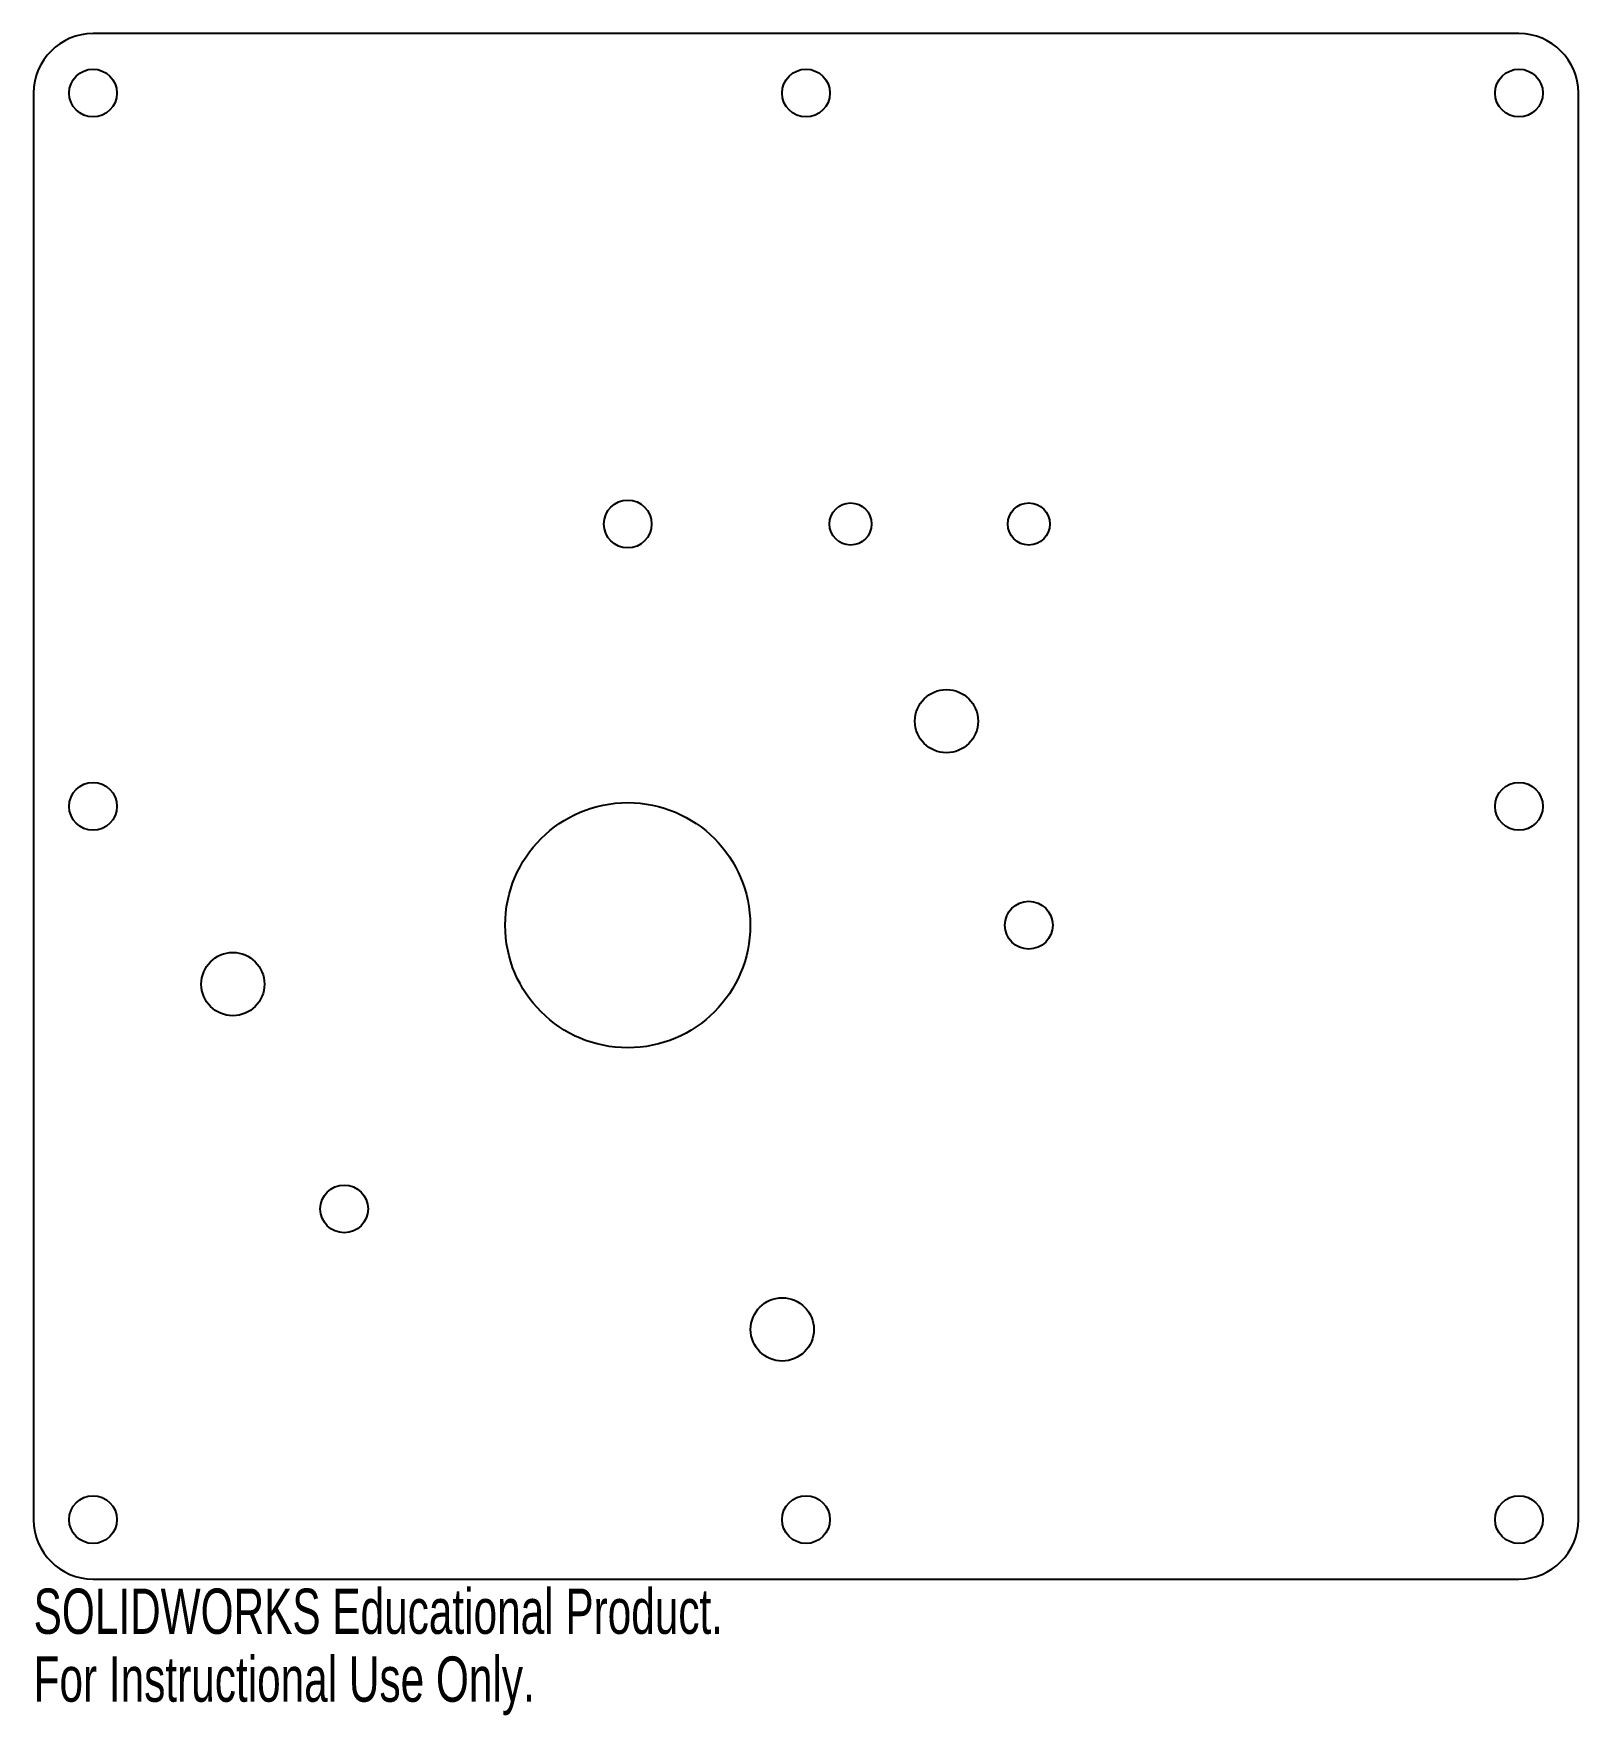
# Model space of a CAD drawing. Header units: inches. Extents: x -3.25 to 3.25, y -3.82 to 3.25.
import ezdxf

# ---------------------------------------------------------------- set-up
doc = ezdxf.new("R2010")
doc.units = ezdxf.units.IN
doc.header["$MEASUREMENT"] = 0
doc.styles.add('SLDTEXTSTYLE0', font='TXT', dxfattribs={"width": 0.7})

msp = doc.modelspace()

# ---------------------------------------------------------------- linework, layer by layer
at = {"color": 7, "linetype": 'Continuous', "lineweight": 25}
for p, q in [((3, 3.25), (-3, 3.25)), ((-3.25, 3), (-3.25, -3)), ((3.25, -3), (3.25, 3)), ((-3, -3.25), (3, -3.25))]:
    msp.add_line(p, q, dxfattribs=at)
for centre, radius in [((-3, 3), 0.1005), ((0, 3), 0.1005), ((3, 3), 0.1005), ((-0.75, 1.1875), 0.1005), ((0.1875, 1.1875), 0.0885), ((0.9375, 1.1875), 0.0885), ((0.5912, 0.3583), 0.133), ((-3, 0), 0.1005), ((3, 0), 0.1005), ((-0.75, -0.5), 0.5156), ((0.9375, -0.5), 0.1005), ((-2.4116, -0.7477), 0.133), ((-1.9432, -1.6932), 0.1005), ((-0.1, -2.2), 0.133), ((-3, -3), 0.1005), ((0, -3), 0.1005), ((3, -3), 0.1005)]:
    msp.add_circle(centre, radius, dxfattribs=at)
for centre, start, end in [((-3, 3), 90, 180), ((3, 3), 0, 90), ((-3, -3), 180, 270), ((3, -3), 270, 0)]:
    msp.add_arc(centre, 0.25, start, end, dxfattribs=at)

# ---------------------------------------------------------------- texts
at = {"color": 7, "linetype": 'Continuous', "char_height": 0.1903, "attachment_point": 1, "style": 'SLDTEXTSTYLE0'}
for s, insert in [('SOLIDWORKS Educational Product.', (-3.25, -3.2901)), ('For Instructional Use Only.', (-3.25, -3.5756))]:
    msp.add_mtext(s, dxfattribs=dict(at, insert=insert))

doc.saveas('drawing.dxf')
